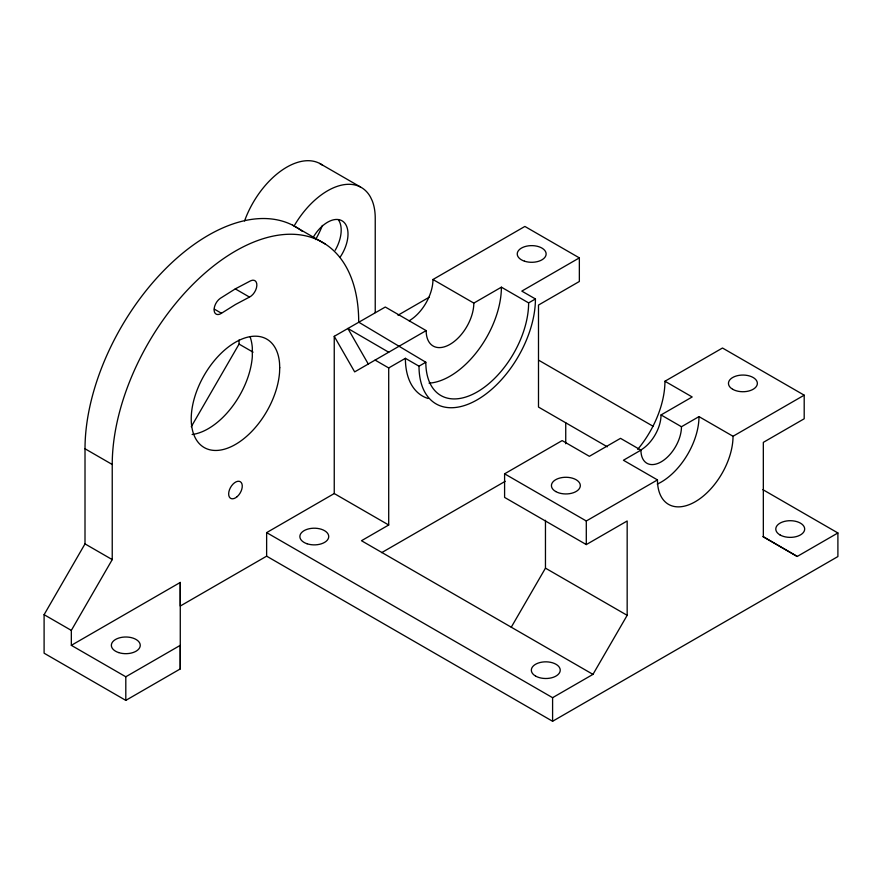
<?xml version="1.0" encoding="UTF-8"?>
<svg xmlns="http://www.w3.org/2000/svg" width="882" height="882" viewBox="0 0 882 882"><rect width="100%" height="100%" fill="white"/><g stroke="black" fill="none" stroke-linecap="round" stroke-linejoin="round"><path stroke-width="1.32" d="M302.206 231.293A174.283 100.614 -60 0 0 165.783 268.558A174.283 100.614 -60 0 0 85.014 448.762L85.003 543.885L44.1 614.677L44.1 653.198L125.806 700.374L180.27 668.92L180.27 645.337L125.806 676.781L71.332 645.337L71.332 630.398L112.234 559.607L112.234 464.483A174.283 100.614 -60 0 1 235.483 251.039A174.283 100.614 -60 0 1 358.709 322.184L425.819 362.248A72.699 41.972 -60 0 0 477.217 391.928A72.699 41.972 -60 0 0 528.627 302.901L535.429 298.965L521.813 291.104L579.353 257.886L579.353 281.479L538.494 305.062L538.494 407.065L607.334 446.821M125.806 700.374L125.806 676.781M71.332 645.337L180.27 582.44L180.27 606.033L266.629 556.167L266.64 532.618L334.245 493.545L334.245 336.318L385.302 307.024L426.16 330.607A33.703 19.459 -60 0 0 449.985 344.366A33.703 19.459 -60 0 0 473.821 303.099L501.395 287.179L528.627 302.901M191.273 426.712L239.066 344.09L239.066 339.989M375.236 312.614L375.236 218.295A67.396 38.918 -60 0 0 372.204 200.71L370.517 197.149A67.396 38.918 -60 0 0 294.643 225.053M266.629 556.167L552.595 721.267L837.9 556.553L837.9 532.971L797.229 556.454L763.338 536.708L763.327 442.367L804.197 418.774L804.197 395.18L733.03 436.27L698.985 416.613L681.466 426.734A28.654 16.549 -60 0 1 661.202 461.837A28.654 16.549 -60 0 1 640.938 450.129L620.509 438.343L589.374 456.314L562.143 440.592L504.592 473.821L504.592 497.404L586.298 544.58L627.168 520.986L627.168 615.327L592.969 674.377L552.595 697.684L266.64 532.618M511.262 627.201L545.462 568.151L545.462 520.303M552.595 721.267L552.595 697.684M565.737 443.756L565.737 422.798M586.298 544.58L586.298 520.986L657.465 479.907A53.438 30.859 -60 0 0 695.248 501.726A53.438 30.859 -60 0 0 733.03 436.27M221.47 313.264L235.483 304.499L249.474 297.08A9.592 5.535 -60 0 0 256.827 285.724A9.592 5.535 -60 0 0 250.664 280.796L235.483 288.778L220.291 298.337A9.592 5.535 -60 0 0 214.117 310.387A9.592 5.535 -60 0 0 221.47 313.264L214.359 309.152M409.138 320.783A33.703 19.459 -60 0 0 432.963 279.506L524.878 226.442L579.353 257.886M397.991 315.227L429.38 297.113M426.16 330.607L354.663 371.884L334.245 336.318M375.093 360.088L388.708 367.948L405.389 358.324L419.005 366.184A82.324 47.529 -60 0 0 477.217 399.8A82.324 47.529 -60 0 0 535.429 298.965M419.005 366.184L425.819 362.248M388.708 367.948L388.708 524.999L361.477 540.721L592.969 674.377M637.675 449.39A72.699 41.972 -60 0 0 664.94 381.245L722.49 348.015L804.197 395.18M381.663 552.65L505.166 481.34M640.773 450.041A28.654 16.549 -60 0 0 661.037 414.937L692.183 396.966L664.94 381.245M640.938 450.129L623.42 460.25L657.465 479.907M319.67 163.435L360.517 187.017M432.963 279.506L473.821 303.099M661.037 414.937L681.466 426.734M538.957 360.374L653.297 426.381M762.864 489.642L837.9 532.971M292.603 225.175L325.315 244.06M762.886 536.62L797.229 556.454M235.274 288.877L249.474 297.08M504.592 473.821L586.298 520.986M239.066 344.09L253.079 352.172M545.462 568.151L627.168 615.327M334.245 493.545L388.708 524.999M85.003 448.762L112.234 464.483M85.003 543.885L112.234 559.607M44.1 614.677L71.332 630.398M388.708 352.227L347.861 328.446L368.279 364.023M180.27 582.44L180.27 668.92M244.557 220.93A67.396 38.918 -60 0 1 322.625 165.298M322.404 225.417A58.256 33.626 -60 0 1 315.547 239.573M313.132 237.479A28.886 16.681 -60 0 1 342.933 221.393A28.886 16.681 -60 0 1 340.011 257.346M338.456 219.894A28.886 16.681 -60 0 1 335.215 250.234M501.395 287.179A72.699 41.972 -60 0 1 429.082 383.152M428.167 398.499A82.324 47.529 -60 0 1 405.389 358.324M250.102 336.847A62.589 36.129 -60 0 1 252.307 347.508L252.318 356.659A62.589 36.129 -60 0 1 192.133 434.506M698.985 416.613A53.438 30.859 -60 0 1 657.255 484.108M279.737 367.717L279.561 372.38A62.589 36.129 -60 0 1 212.264 450.239A62.589 36.129 -60 0 1 212.154 363.373A62.589 36.129 -60 0 1 279.55 363.23L279.737 367.717M780.019 534.933A14.443 8.335 0 0 0 804.186 531.196A14.443 8.335 0 0 0 786.501 520.986A14.443 8.335 0 0 0 780.019 534.933M555.66 491.506A14.443 8.335 0 0 0 579.827 487.768A14.443 8.335 0 0 0 562.132 477.559A14.443 8.335 0 0 0 555.66 491.506M535.572 676.064A14.443 8.335 0 0 0 559.739 672.327A14.443 8.335 0 0 0 542.044 662.117A14.443 8.335 0 0 0 535.572 676.064M732.71 389.293A14.443 8.335 0 0 0 756.866 385.555A14.443 8.335 0 0 0 739.182 375.335A14.443 8.335 0 0 0 732.71 389.293M524.47 261.182A14.443 8.335 0 0 0 546.134 253.961A14.443 8.335 0 0 0 524.47 246.74A14.443 8.335 0 0 0 524.47 261.182M307.068 543.764A14.443 8.346 0 0 0 328.732 536.532A14.443 8.346 0 0 0 307.068 529.321A14.443 8.346 0 0 0 307.068 543.764M118.585 652.559A14.443 8.335 0 0 0 140.249 645.337A14.443 8.335 0 0 0 118.585 638.116A14.443 8.335 0 0 0 118.585 652.559M237.225 496.599A9.625 5.557 -60 0 0 240.279 481.693A9.625 5.557 -60 0 0 228.89 491.792A9.625 5.557 -60 0 0 237.225 496.599"/></g></svg>
